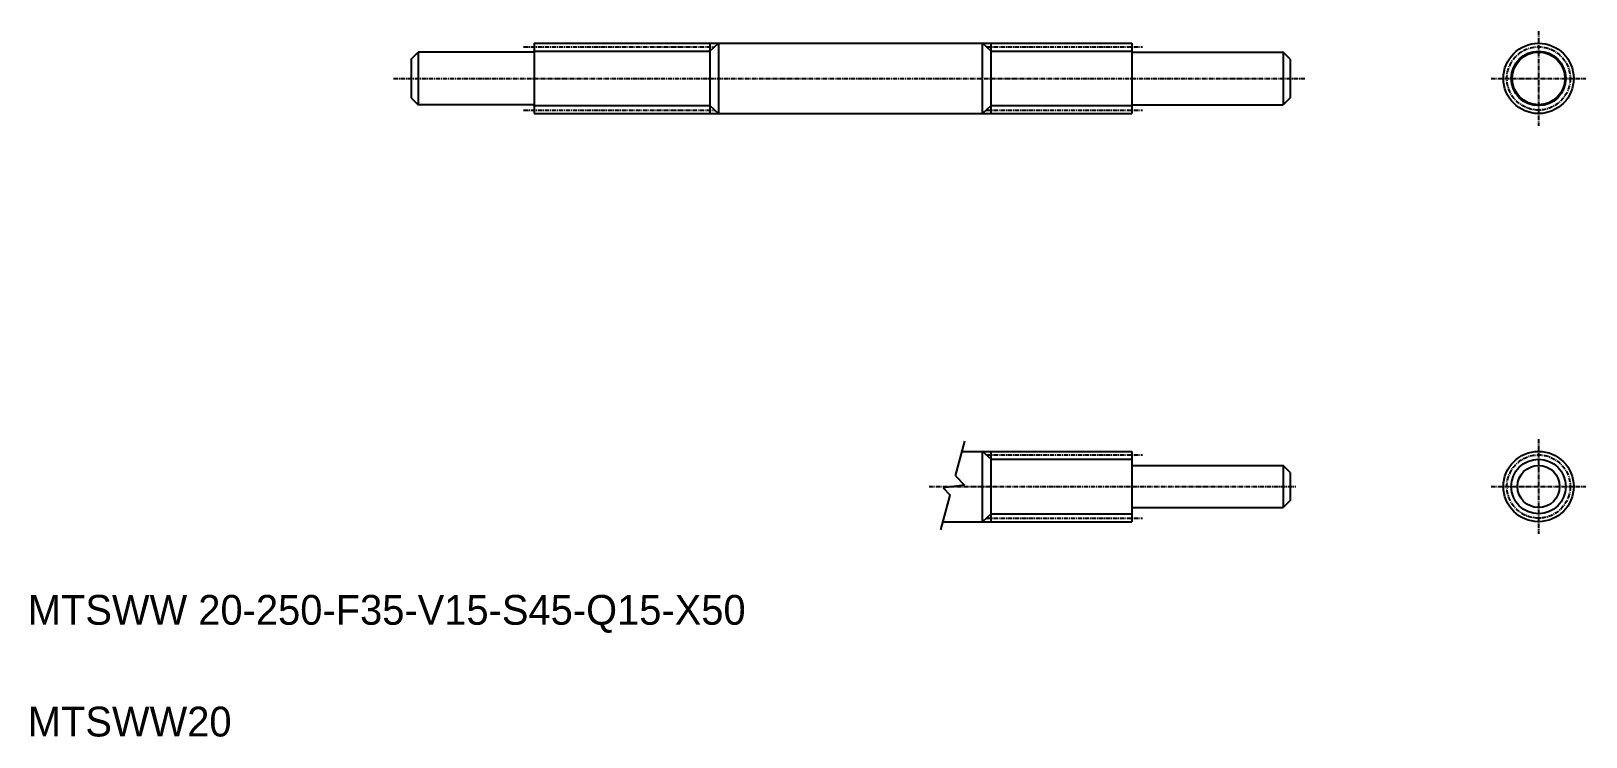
# Model space of a CAD drawing. Extents: x -69 to 373, y 68 to 269.
import ezdxf

# ---------------------------------------------------------------- set-up
doc = ezdxf.new("R2010")
doc.units = 0
doc.linetypes.add('CENTER', pattern=[2, 1.25, -0.25, 0.25, -0.25])
doc.layers.get('0').update_dxf_attribs({"linetype": 'CONTINUOUS'})
doc.layers.add('CENTER', color=1, linetype='CENTER')

msp = doc.modelspace()

# ---------------------------------------------------------------- linework, layer by layer
at = {"color": 7, "linetype": 'CONTINUOUS'}
for p, q in [((39.16, 260.68), (41.16, 262.68)), ((41.16, 262.68), (41.16, 247.68)), ((73.86, 262.68), (41.16, 262.68)), ((74.16, 265.18), (74.16, 245.18)), ((74.16, 265.18), (244.16, 265.18)), ((124.16, 265.18), (124.16, 245.18)), ((126.62, 265.18), (126.62, 245.18)), ((201.71, 245.18), (201.71, 265.18)), ((204.16, 245.18), (204.16, 265.18)), ((244.16, 265.18), (244.16, 245.18)), ((244.46, 262.68), (287.16, 262.68)), ((287.16, 262.68), (287.16, 247.68)), ((289.16, 260.68), (287.16, 262.68)), ((39.16, 260.68), (39.16, 249.68)), ((289.16, 260.68), (289.16, 249.68)), ((39.16, 249.68), (41.16, 247.68)), ((73.86, 247.68), (41.16, 247.68)), ((244.46, 247.68), (287.16, 247.68)), ((289.16, 249.68), (287.16, 247.68)), ((74.16, 245.18), (244.16, 245.18)), ((116.66, 245.18), (116.66, 245.18)), ((159.16, 245.18), (159.16, 245.18)), ((195.84, 149.04), (244.16, 149.04)), ((201.71, 129.04), (201.71, 149.04)), ((204.16, 129.04), (204.16, 149.04)), ((244.16, 149.04), (244.16, 129.04)), ((244.46, 145.04), (287.16, 145.04)), ((287.16, 145.04), (287.16, 133.04)), ((289.16, 143.04), (287.16, 145.04)), ((289.16, 143.04), (289.16, 135.04)), ((244.46, 133.04), (287.16, 133.04)), ((289.16, 135.04), (287.16, 133.04)), ((190.48, 129.04), (244.16, 129.04))]:
    msp.add_line(p, q, dxfattribs=at)
at = {"color": 3, "linetype": 'CONTINUOUS'}
for p, q in [((74.16, 262.93), (124.16, 262.93)), ((124.16, 262.93), (126.62, 265.18)), ((204.16, 262.93), (201.71, 265.18)), ((204.16, 262.93), (244.16, 262.93)), ((74.16, 247.43), (124.16, 247.43)), ((124.16, 247.43), (126.62, 245.18)), ((204.16, 247.43), (201.71, 245.18)), ((204.16, 247.43), (244.16, 247.43)), ((193.97, 142.06), (196.61, 151.92)), ((204.16, 146.79), (201.71, 149.04)), ((204.16, 146.79), (244.16, 146.79)), ((193.97, 142.06), (196.6, 139.43)), ((196.6, 139.43), (190.46, 138.64)), ((190.46, 138.64), (192.5, 136.6)), ((189.86, 126.74), (192.5, 136.6)), ((204.16, 131.29), (201.71, 129.04)), ((204.16, 131.29), (244.16, 131.29))]:
    msp.add_line(p, q, dxfattribs=at)
at = {"color": 7, "linetype": 'CONTINUOUS'}
for centre, radius in [((359.85, 255.18), 10), ((359.85, 255.18), 7.5), ((359.85, 139.04), 10), ((359.85, 139.04), 6)]:
    msp.add_circle(centre, radius, dxfattribs=at)
at = {"color": 3, "linetype": 'CONTINUOUS'}
for centre in [(359.85, 255.18), (359.85, 139.04)]:
    msp.add_circle(centre, 7.75, dxfattribs=at)
at = {"color": 7, "linetype": 'CONTINUOUS'}
for centre, start, end in [((73.86, 262.98), 270, 360), ((244.46, 262.98), 180, 270), ((73.86, 247.38), 360, 90), ((244.46, 247.38), 90, 180), ((244.46, 145.34), 180, 270), ((244.46, 132.74), 90, 180)]:
    msp.add_arc(centre, 0.3, start, end, dxfattribs=at)
at = {"layer": 'CENTER', "color": 1, "linetype": 'CENTER'}
for p, q in [((359.85, 268.65), (359.85, 241.71)), ((71.16, 264.18), (125.53, 264.18)), ((202.81, 264.18), (247.16, 264.18)), ((34.16, 255.18), (293.44, 255.18)), ((346.37, 255.18), (373.32, 255.18)), ((71.16, 246.18), (125.53, 246.18)), ((202.81, 246.18), (247.16, 246.18)), ((359.85, 152.51), (359.85, 125.56)), ((202.81, 148.04), (247.16, 148.04)), ((186.49, 139.04), (290.79, 139.04)), ((346.37, 139.04), (373.32, 139.04)), ((202.81, 130.04), (247.16, 130.04))]:
    msp.add_line(p, q, dxfattribs=at)
for centre in [(359.85, 255.18), (359.85, 139.04)]:
    msp.add_circle(centre, 9, dxfattribs=at)

# ---------------------------------------------------------------- texts
at = {"color": 7, "linetype": 'CONTINUOUS'}
for s, p in [('MTSWW 20-250-F35-V15-S45-Q15-X50', (-69.88, 99.71)), ('MTSWW20', (-69.88, 67.91))]:
    msp.add_text(s, height=8.48, dxfattribs=at).set_placement(p)

doc.saveas('drawing.dxf')
